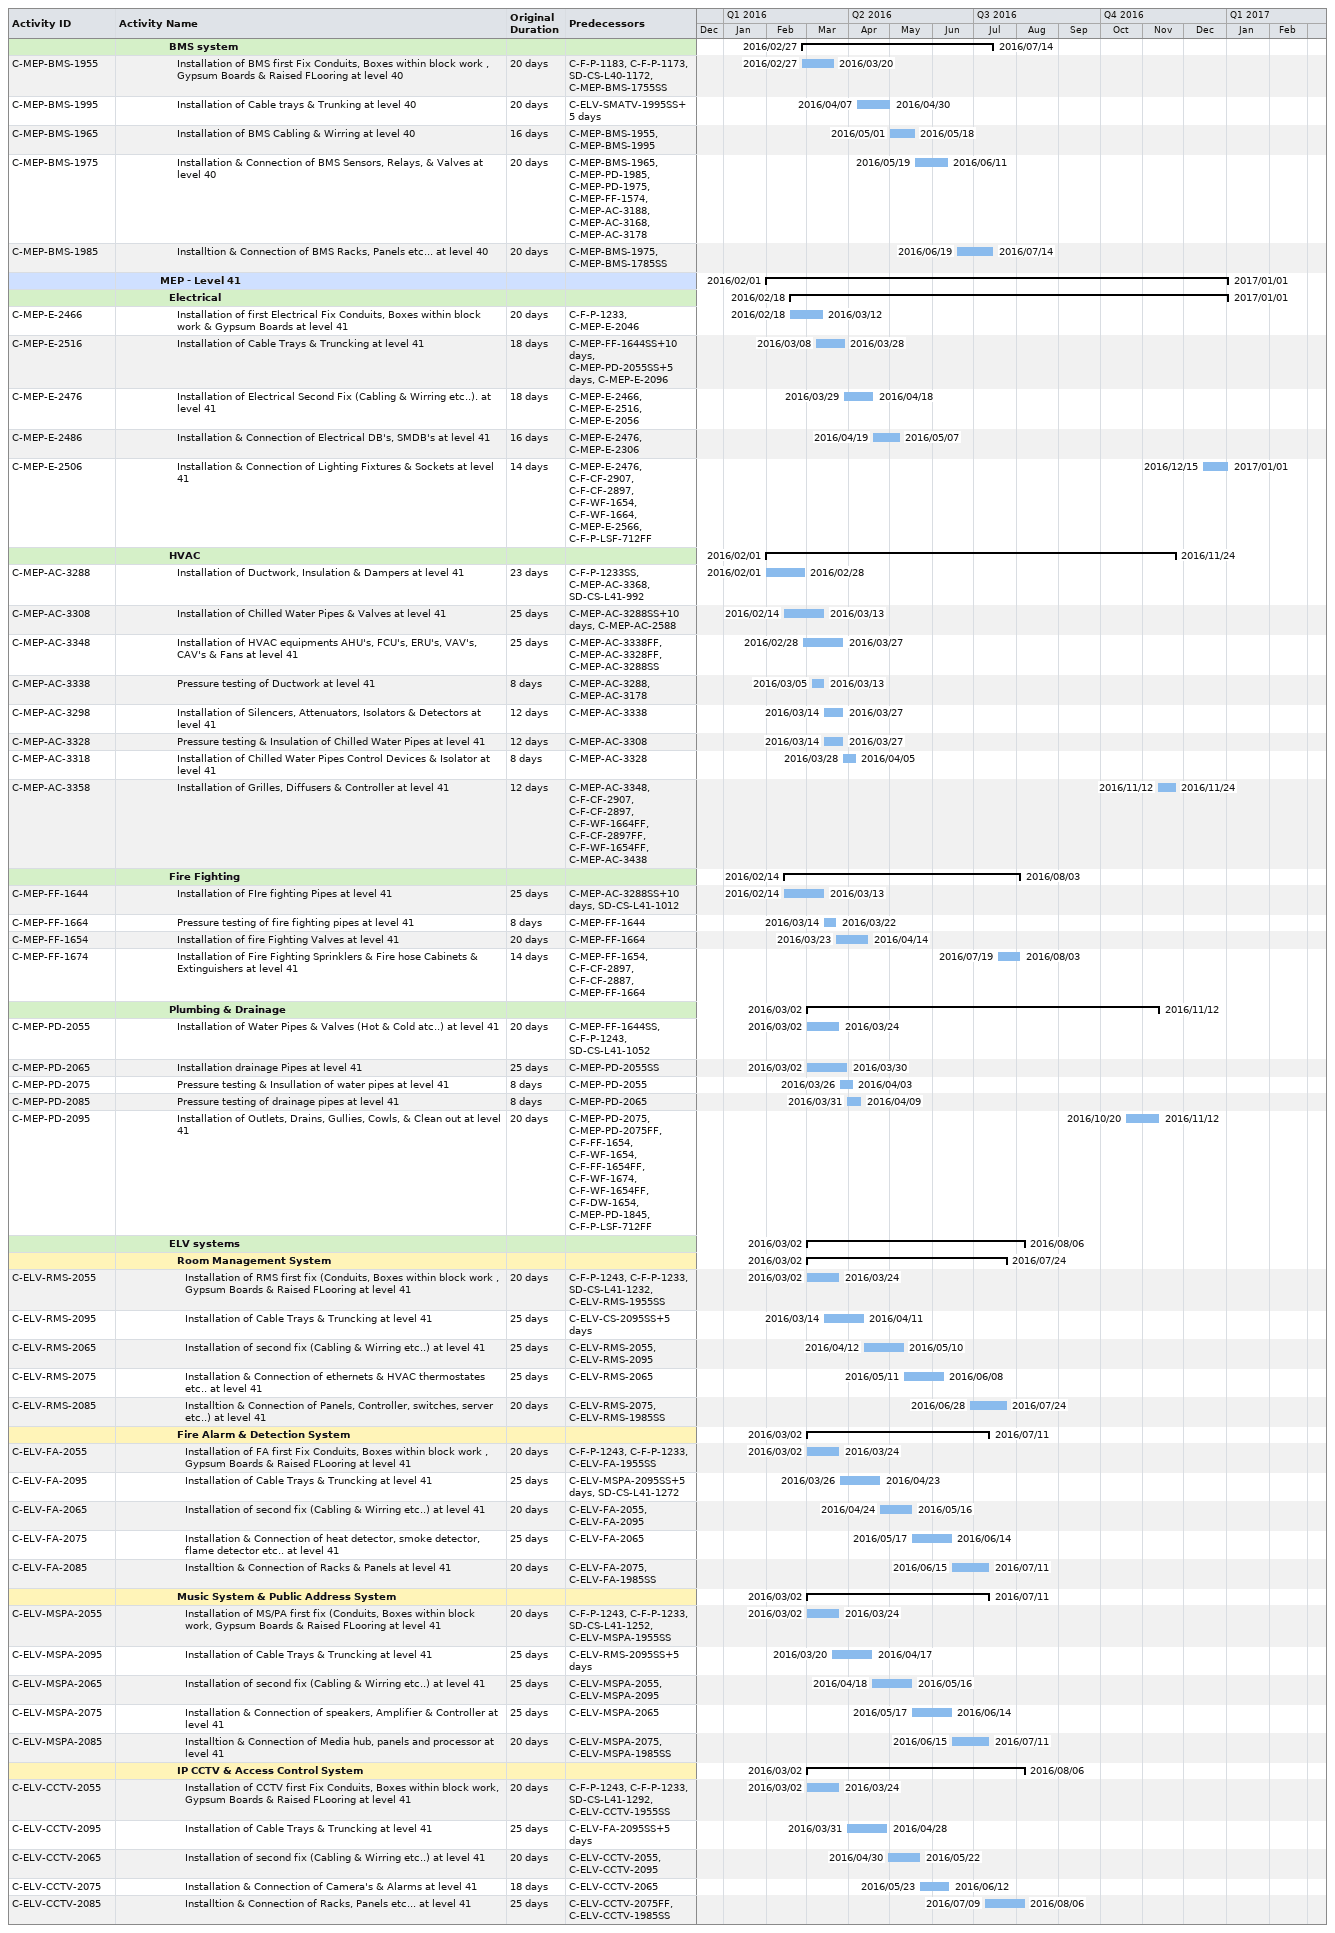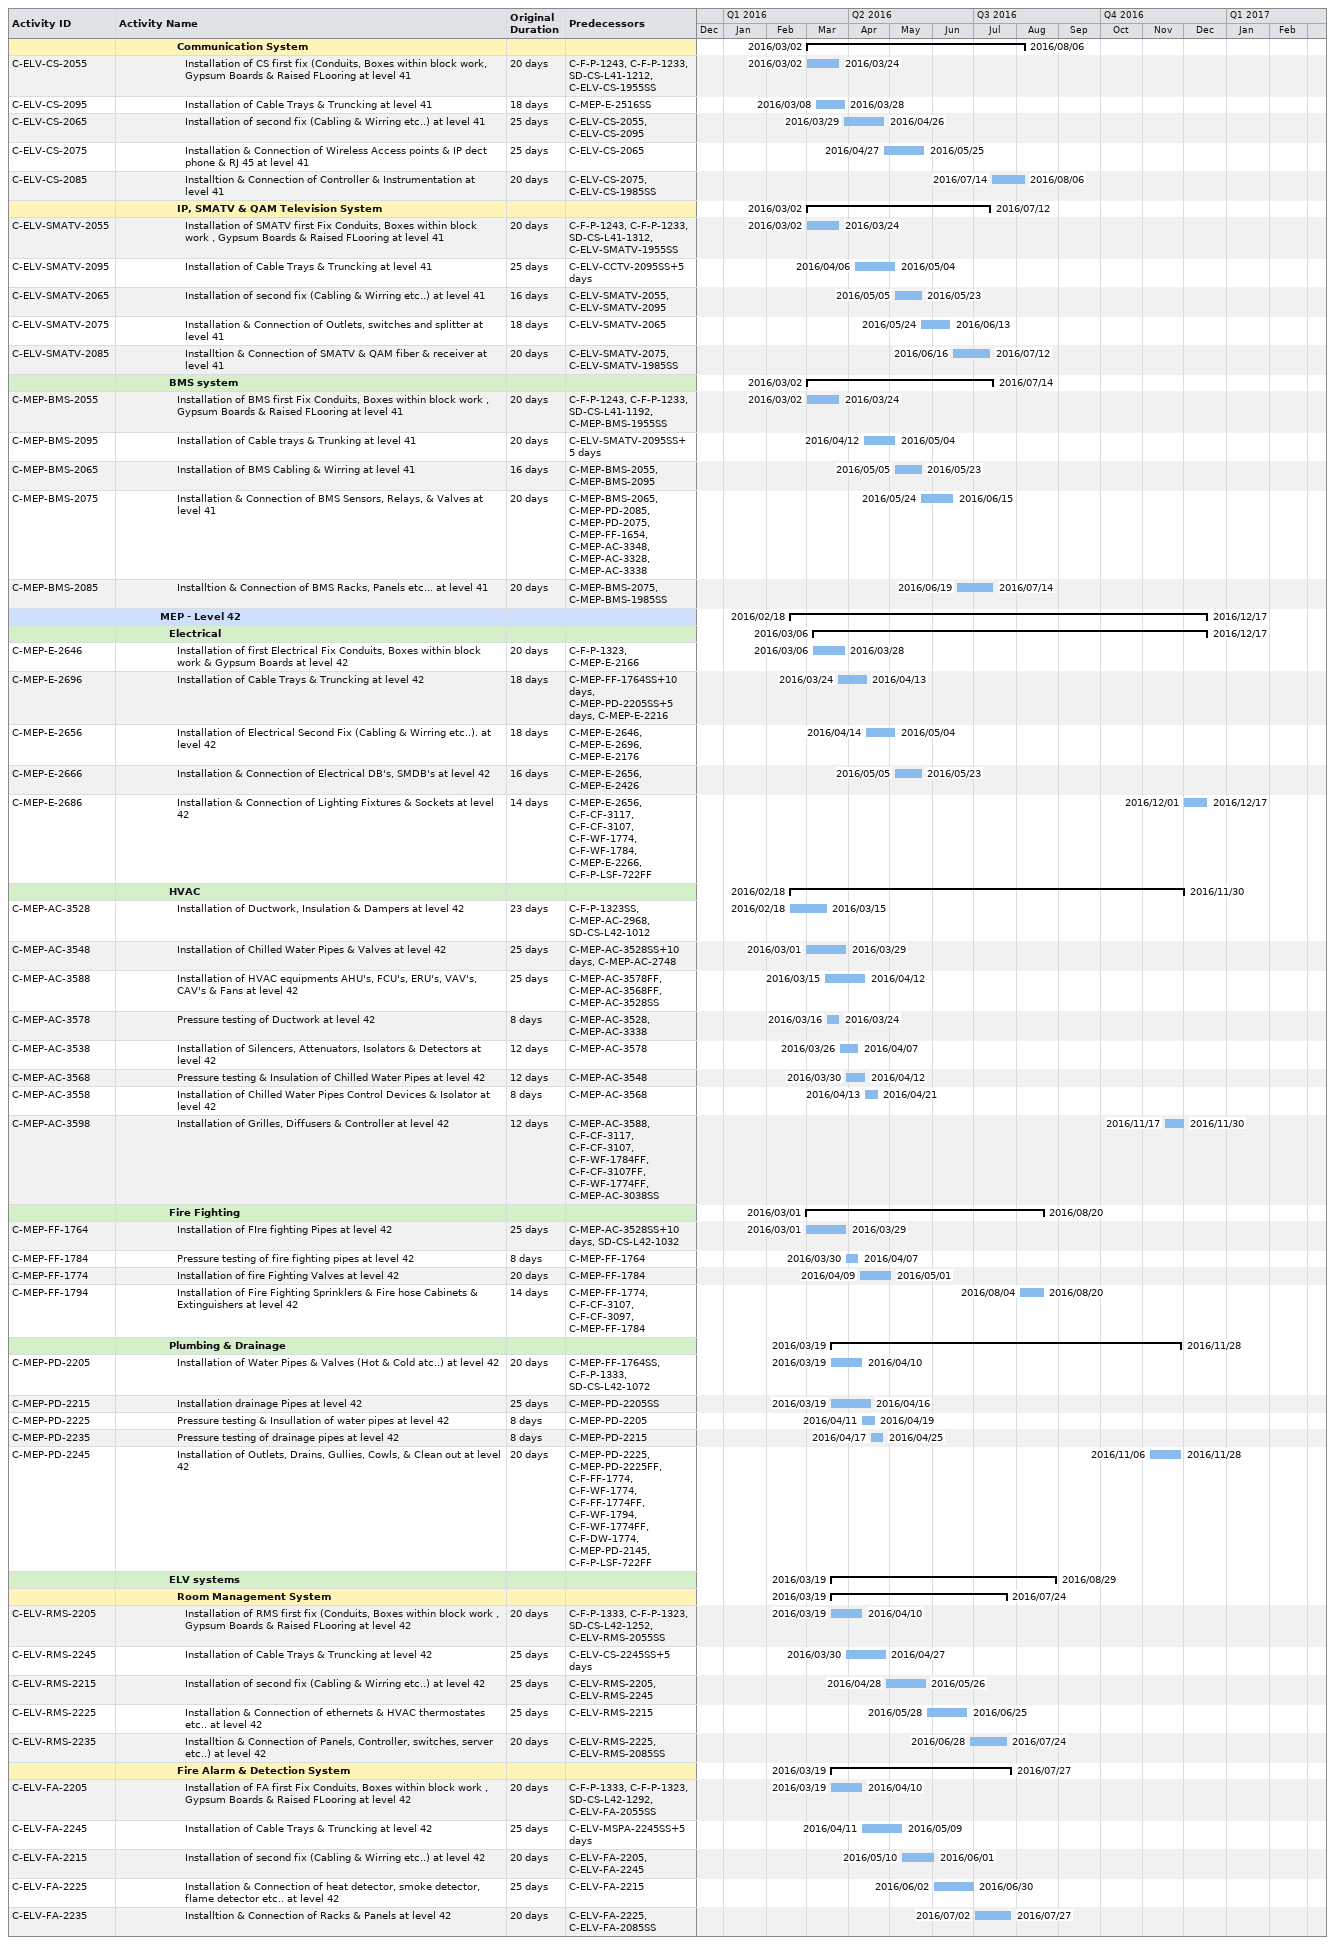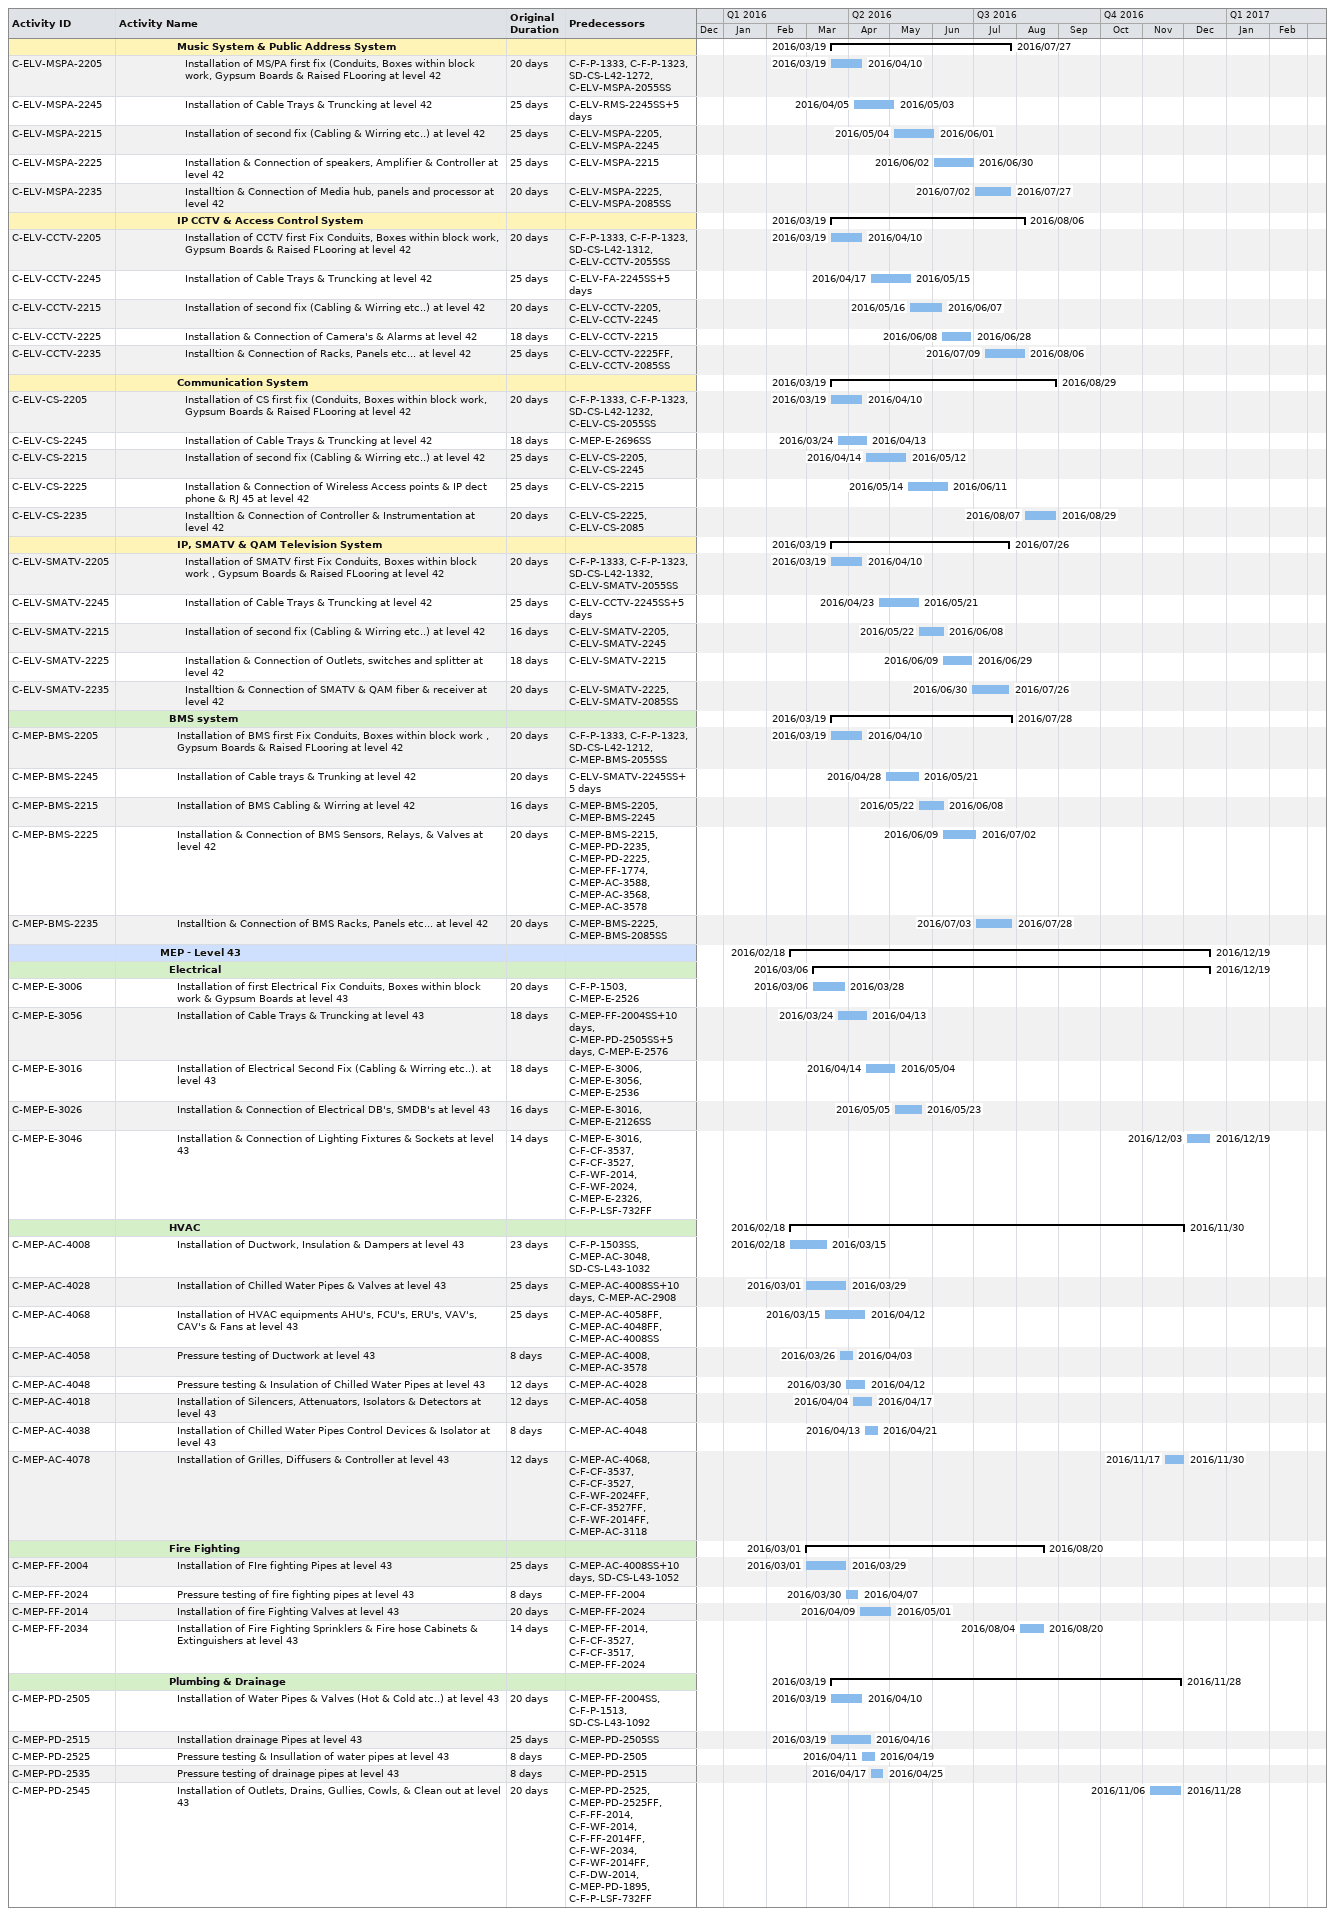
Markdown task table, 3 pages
| ID | Level | Task | Original duration | Start | Finish | Predecessors |
|---|---|---|---|---|---|---|
|  | 7 | **BMS system** |  | 2016-02-27 | 2016-07-14 |  |
| C-MEP-BMS-1955 | 8 | Installation of BMS first Fix Conduits, Boxes within block work , Gypsum Boards & Raised FLooring at level 40 | 20d | 2016-02-27 | 2016-03-20 | C-F-P-1183, C-F-P-1173, SD-CS-L40-1172, C-MEP-BMS-1755SS |
| C-MEP-BMS-1995 | 8 | Installation of Cable trays & Trunking at level 40 | 20d | 2016-04-07 | 2016-04-30 | C-ELV-SMATV-1995SS+5d |
| C-MEP-BMS-1965 | 8 | Installation of BMS Cabling & Wirring at level 40 | 16d | 2016-05-01 | 2016-05-18 | C-MEP-BMS-1955, C-MEP-BMS-1995 |
| C-MEP-BMS-1975 | 8 | Installation & Connection of BMS Sensors, Relays, & Valves at level 40 | 20d | 2016-05-19 | 2016-06-11 | C-MEP-BMS-1965, C-MEP-PD-1985, C-MEP-PD-1975, C-MEP-FF-1574, C-MEP-AC-3188, C-MEP-AC-3168, C-MEP-AC-3178 |
| C-MEP-BMS-1985 | 8 | Installtion & Connection of BMS Racks, Panels etc... at level 40 | 20d | 2016-06-19 | 2016-07-14 | C-MEP-BMS-1975, C-MEP-BMS-1785SS |
|  | 6 | **MEP - Level 41** |  | 2016-02-01 | 2017-01-01 |  |
|  | 7 | **Electrical** |  | 2016-02-18 | 2017-01-01 |  |
| C-MEP-E-2466 | 8 | Installation of first Electrical Fix Conduits, Boxes within block work & Gypsum Boards at level 41 | 20d | 2016-02-18 | 2016-03-12 | C-F-P-1233, C-MEP-E-2046 |
| C-MEP-E-2516 | 8 | Installation of Cable Trays & Truncking at level 41 | 18d | 2016-03-08 | 2016-03-28 | C-MEP-FF-1644SS+10d, C-MEP-PD-2055SS+5d, C-MEP-E-2096 |
| C-MEP-E-2476 | 8 | Installation of Electrical Second Fix (Cabling & Wirring etc..). at level 41 | 18d | 2016-03-29 | 2016-04-18 | C-MEP-E-2466, C-MEP-E-2516, C-MEP-E-2056 |
| C-MEP-E-2486 | 8 | Installation & Connection of Electrical DB's, SMDB's at level 41 | 16d | 2016-04-19 | 2016-05-07 | C-MEP-E-2476, C-MEP-E-2306 |
| C-MEP-E-2506 | 8 | Installation & Connection of Lighting Fixtures & Sockets at level 41 | 14d | 2016-12-15 | 2017-01-01 | C-MEP-E-2476, C-F-CF-2907, C-F-CF-2897, C-F-WF-1654, C-F-WF-1664, C-MEP-E-2566, C-F-P-LSF-712FF |
|  | 7 | **HVAC** |  | 2016-02-01 | 2016-11-24 |  |
| C-MEP-AC-3288 | 8 | Installation of Ductwork, Insulation & Dampers at level 41 | 23d | 2016-02-01 | 2016-02-28 | C-F-P-1233SS, C-MEP-AC-3368, SD-CS-L41-992 |
| C-MEP-AC-3308 | 8 | Installation of Chilled Water Pipes & Valves at level 41 | 25d | 2016-02-14 | 2016-03-13 | C-MEP-AC-3288SS+10d, C-MEP-AC-2588 |
| C-MEP-AC-3348 | 8 | Installation of HVAC equipments AHU's, FCU's, ERU's, VAV's, CAV's & Fans at level 41 | 25d | 2016-02-28 | 2016-03-27 | C-MEP-AC-3338FF, C-MEP-AC-3328FF, C-MEP-AC-3288SS |
| C-MEP-AC-3338 | 8 | Pressure testing of Ductwork at level 41 | 8d | 2016-03-05 | 2016-03-13 | C-MEP-AC-3288, C-MEP-AC-3178 |
| C-MEP-AC-3298 | 8 | Installation of Silencers, Attenuators, Isolators & Detectors at level 41 | 12d | 2016-03-14 | 2016-03-27 | C-MEP-AC-3338 |
| C-MEP-AC-3328 | 8 | Pressure testing & Insulation of Chilled Water Pipes at level 41 | 12d | 2016-03-14 | 2016-03-27 | C-MEP-AC-3308 |
| C-MEP-AC-3318 | 8 | Installation of Chilled Water Pipes Control Devices & Isolator at level 41 | 8d | 2016-03-28 | 2016-04-05 | C-MEP-AC-3328 |
| C-MEP-AC-3358 | 8 | Installation of Grilles, Diffusers & Controller at level 41 | 12d | 2016-11-12 | 2016-11-24 | C-MEP-AC-3348, C-F-CF-2907, C-F-CF-2897, C-F-WF-1664FF, C-F-CF-2897FF, C-F-WF-1654FF, C-MEP-AC-3438 |
|  | 7 | **Fire Fighting** |  | 2016-02-14 | 2016-08-03 |  |
| C-MEP-FF-1644 | 8 | Installation of FIre fighting Pipes at level 41 | 25d | 2016-02-14 | 2016-03-13 | C-MEP-AC-3288SS+10d, SD-CS-L41-1012 |
| C-MEP-FF-1664 | 8 | Pressure testing of fire fighting pipes at level 41 | 8d | 2016-03-14 | 2016-03-22 | C-MEP-FF-1644 |
| C-MEP-FF-1654 | 8 | Installation of fire Fighting Valves at level 41 | 20d | 2016-03-23 | 2016-04-14 | C-MEP-FF-1664 |
| C-MEP-FF-1674 | 8 | Installation of Fire Fighting Sprinklers & Fire hose Cabinets & Extinguishers at level 41 | 14d | 2016-07-19 | 2016-08-03 | C-MEP-FF-1654, C-F-CF-2897, C-F-CF-2887, C-MEP-FF-1664 |
|  | 7 | **Plumbing & Drainage** |  | 2016-03-02 | 2016-11-12 |  |
| C-MEP-PD-2055 | 8 | Installation of Water Pipes & Valves (Hot & Cold atc..) at level 41 | 20d | 2016-03-02 | 2016-03-24 | C-MEP-FF-1644SS, C-F-P-1243, SD-CS-L41-1052 |
| C-MEP-PD-2065 | 8 | Installation drainage Pipes at level 41 | 25d | 2016-03-02 | 2016-03-30 | C-MEP-PD-2055SS |
| C-MEP-PD-2075 | 8 | Pressure testing & Insullation of water pipes at level 41 | 8d | 2016-03-26 | 2016-04-03 | C-MEP-PD-2055 |
| C-MEP-PD-2085 | 8 | Pressure testing of drainage pipes at level 41 | 8d | 2016-03-31 | 2016-04-09 | C-MEP-PD-2065 |
| C-MEP-PD-2095 | 8 | Installation of Outlets, Drains, Gullies, Cowls, & Clean out at level 41 | 20d | 2016-10-20 | 2016-11-12 | C-MEP-PD-2075, C-MEP-PD-2075FF, C-F-FF-1654, C-F-WF-1654, C-F-FF-1654FF, C-F-WF-1674, C-F-WF-1654FF, C-F-DW-1654, C-MEP-PD-1845, C-F-P-LSF-712FF |
|  | 7 | **ELV systems** |  | 2016-03-02 | 2016-08-06 |  |
|  | 8 | **Room Management System** |  | 2016-03-02 | 2016-07-24 |  |
| C-ELV-RMS-2055 | 9 | Installation of RMS first fix (Conduits, Boxes within block work , Gypsum Boards & Raised FLooring at level 41 | 20d | 2016-03-02 | 2016-03-24 | C-F-P-1243, C-F-P-1233, SD-CS-L41-1232, C-ELV-RMS-1955SS |
| C-ELV-RMS-2095 | 9 | Installation of Cable Trays & Truncking at level 41 | 25d | 2016-03-14 | 2016-04-11 | C-ELV-CS-2095SS+5d |
| C-ELV-RMS-2065 | 9 | Installation of second fix (Cabling & Wirring etc..) at level 41 | 25d | 2016-04-12 | 2016-05-10 | C-ELV-RMS-2055, C-ELV-RMS-2095 |
| C-ELV-RMS-2075 | 9 | Installation & Connection of ethernets & HVAC thermostates etc.. at level 41 | 25d | 2016-05-11 | 2016-06-08 | C-ELV-RMS-2065 |
| C-ELV-RMS-2085 | 9 | Installtion & Connection of Panels, Controller, switches, server etc..) at level 41 | 20d | 2016-06-28 | 2016-07-24 | C-ELV-RMS-2075, C-ELV-RMS-1985SS |
|  | 8 | **Fire Alarm & Detection System** |  | 2016-03-02 | 2016-07-11 |  |
| C-ELV-FA-2055 | 9 | Installation of FA first Fix Conduits, Boxes within block work , Gypsum Boards & Raised FLooring at level 41 | 20d | 2016-03-02 | 2016-03-24 | C-F-P-1243, C-F-P-1233, C-ELV-FA-1955SS |
| C-ELV-FA-2095 | 9 | Installation of Cable Trays & Truncking at level 41 | 25d | 2016-03-26 | 2016-04-23 | C-ELV-MSPA-2095SS+5d, SD-CS-L41-1272 |
| C-ELV-FA-2065 | 9 | Installation of second fix (Cabling & Wirring etc..) at level 41 | 20d | 2016-04-24 | 2016-05-16 | C-ELV-FA-2055, C-ELV-FA-2095 |
| C-ELV-FA-2075 | 9 | Installation & Connection of heat detector, smoke detector, flame detector etc.. at level 41 | 25d | 2016-05-17 | 2016-06-14 | C-ELV-FA-2065 |
| C-ELV-FA-2085 | 9 | Installtion & Connection of Racks & Panels at level 41 | 20d | 2016-06-15 | 2016-07-11 | C-ELV-FA-2075, C-ELV-FA-1985SS |
|  | 8 | **Music System & Public Address System** |  | 2016-03-02 | 2016-07-11 |  |
| C-ELV-MSPA-2055 | 9 | Installation of MS/PA first fix (Conduits, Boxes within block work, Gypsum Boards & Raised FLooring at level 41 | 20d | 2016-03-02 | 2016-03-24 | C-F-P-1243, C-F-P-1233, SD-CS-L41-1252, C-ELV-MSPA-1955SS |
| C-ELV-MSPA-2095 | 9 | Installation of Cable Trays & Truncking at level 41 | 25d | 2016-03-20 | 2016-04-17 | C-ELV-RMS-2095SS+5d |
| C-ELV-MSPA-2065 | 9 | Installation of second fix (Cabling & Wirring etc..) at level 41 | 25d | 2016-04-18 | 2016-05-16 | C-ELV-MSPA-2055, C-ELV-MSPA-2095 |
| C-ELV-MSPA-2075 | 9 | Installation & Connection of speakers, Amplifier & Controller at level 41 | 25d | 2016-05-17 | 2016-06-14 | C-ELV-MSPA-2065 |
| C-ELV-MSPA-2085 | 9 | Installtion & Connection of Media hub, panels and processor at level 41 | 20d | 2016-06-15 | 2016-07-11 | C-ELV-MSPA-2075, C-ELV-MSPA-1985SS |
|  | 8 | **IP CCTV & Access Control System** |  | 2016-03-02 | 2016-08-06 |  |
| C-ELV-CCTV-2055 | 9 | Installation of CCTV first Fix Conduits, Boxes within block work, Gypsum Boards & Raised FLooring at level 41 | 20d | 2016-03-02 | 2016-03-24 | C-F-P-1243, C-F-P-1233, SD-CS-L41-1292, C-ELV-CCTV-1955SS |
| C-ELV-CCTV-2095 | 9 | Installation of Cable Trays & Truncking at level 41 | 25d | 2016-03-31 | 2016-04-28 | C-ELV-FA-2095SS+5d |
| C-ELV-CCTV-2065 | 9 | Installation of second fix (Cabling & Wirring etc..) at level 41 | 20d | 2016-04-30 | 2016-05-22 | C-ELV-CCTV-2055, C-ELV-CCTV-2095 |
| C-ELV-CCTV-2075 | 9 | Installation & Connection of Camera's & Alarms at level 41 | 18d | 2016-05-23 | 2016-06-12 | C-ELV-CCTV-2065 |
| C-ELV-CCTV-2085 | 9 | Installtion & Connection of Racks, Panels etc... at level 41 | 25d | 2016-07-09 | 2016-08-06 | C-ELV-CCTV-2075FF, C-ELV-CCTV-1985SS |
|  | 8 | **Communication System** |  | 2016-03-02 | 2016-08-06 |  |
| C-ELV-CS-2055 | 9 | Installation of CS first fix (Conduits, Boxes within block work, Gypsum Boards & Raised FLooring at level 41 | 20d | 2016-03-02 | 2016-03-24 | C-F-P-1243, C-F-P-1233, SD-CS-L41-1212, C-ELV-CS-1955SS |
| C-ELV-CS-2095 | 9 | Installation of Cable Trays & Truncking at level 41 | 18d | 2016-03-08 | 2016-03-28 | C-MEP-E-2516SS |
| C-ELV-CS-2065 | 9 | Installation of second fix (Cabling & Wirring etc..) at level 41 | 25d | 2016-03-29 | 2016-04-26 | C-ELV-CS-2055, C-ELV-CS-2095 |
| C-ELV-CS-2075 | 9 | Installation & Connection of Wireless Access points & IP dect phone & RJ 45 at level 41 | 25d | 2016-04-27 | 2016-05-25 | C-ELV-CS-2065 |
| C-ELV-CS-2085 | 9 | Installtion & Connection of Controller & Instrumentation at level 41 | 20d | 2016-07-14 | 2016-08-06 | C-ELV-CS-2075, C-ELV-CS-1985SS |
|  | 8 | **IP, SMATV & QAM Television System** |  | 2016-03-02 | 2016-07-12 |  |
| C-ELV-SMATV-2055 | 9 | Installation of SMATV first Fix Conduits, Boxes within block work , Gypsum Boards & Raised FLooring at level 41 | 20d | 2016-03-02 | 2016-03-24 | C-F-P-1243, C-F-P-1233, SD-CS-L41-1312, C-ELV-SMATV-1955SS |
| C-ELV-SMATV-2095 | 9 | Installation of Cable Trays & Truncking at level 41 | 25d | 2016-04-06 | 2016-05-04 | C-ELV-CCTV-2095SS+5d |
| C-ELV-SMATV-2065 | 9 | Installation of second fix (Cabling & Wirring etc..) at level 41 | 16d | 2016-05-05 | 2016-05-23 | C-ELV-SMATV-2055, C-ELV-SMATV-2095 |
| C-ELV-SMATV-2075 | 9 | Installation & Connection of Outlets, switches and splitter at level 41 | 18d | 2016-05-24 | 2016-06-13 | C-ELV-SMATV-2065 |
| C-ELV-SMATV-2085 | 9 | Installtion & Connection of SMATV & QAM fiber & receiver at level 41 | 20d | 2016-06-16 | 2016-07-12 | C-ELV-SMATV-2075, C-ELV-SMATV-1985SS |
|  | 7 | **BMS system** |  | 2016-03-02 | 2016-07-14 |  |
| C-MEP-BMS-2055 | 8 | Installation of BMS first Fix Conduits, Boxes within block work , Gypsum Boards & Raised FLooring at level 41 | 20d | 2016-03-02 | 2016-03-24 | C-F-P-1243, C-F-P-1233, SD-CS-L41-1192, C-MEP-BMS-1955SS |
| C-MEP-BMS-2095 | 8 | Installation of Cable trays & Trunking at level 41 | 20d | 2016-04-12 | 2016-05-04 | C-ELV-SMATV-2095SS+5d |
| C-MEP-BMS-2065 | 8 | Installation of BMS Cabling & Wirring at level 41 | 16d | 2016-05-05 | 2016-05-23 | C-MEP-BMS-2055, C-MEP-BMS-2095 |
| C-MEP-BMS-2075 | 8 | Installation & Connection of BMS Sensors, Relays, & Valves at level 41 | 20d | 2016-05-24 | 2016-06-15 | C-MEP-BMS-2065, C-MEP-PD-2085, C-MEP-PD-2075, C-MEP-FF-1654, C-MEP-AC-3348, C-MEP-AC-3328, C-MEP-AC-3338 |
| C-MEP-BMS-2085 | 8 | Installtion & Connection of BMS Racks, Panels etc... at level 41 | 20d | 2016-06-19 | 2016-07-14 | C-MEP-BMS-2075, C-MEP-BMS-1985SS |
|  | 6 | **MEP - Level 42** |  | 2016-02-18 | 2016-12-17 |  |
|  | 7 | **Electrical** |  | 2016-03-06 | 2016-12-17 |  |
| C-MEP-E-2646 | 8 | Installation of first Electrical Fix Conduits, Boxes within block work & Gypsum Boards at level 42 | 20d | 2016-03-06 | 2016-03-28 | C-F-P-1323, C-MEP-E-2166 |
| C-MEP-E-2696 | 8 | Installation of Cable Trays & Truncking at level 42 | 18d | 2016-03-24 | 2016-04-13 | C-MEP-FF-1764SS+10d, C-MEP-PD-2205SS+5d, C-MEP-E-2216 |
| C-MEP-E-2656 | 8 | Installation of Electrical Second Fix (Cabling & Wirring etc..). at level 42 | 18d | 2016-04-14 | 2016-05-04 | C-MEP-E-2646, C-MEP-E-2696, C-MEP-E-2176 |
| C-MEP-E-2666 | 8 | Installation & Connection of Electrical DB's, SMDB's at level 42 | 16d | 2016-05-05 | 2016-05-23 | C-MEP-E-2656, C-MEP-E-2426 |
| C-MEP-E-2686 | 8 | Installation & Connection of Lighting Fixtures & Sockets at level 42 | 14d | 2016-12-01 | 2016-12-17 | C-MEP-E-2656, C-F-CF-3117, C-F-CF-3107, C-F-WF-1774, C-F-WF-1784, C-MEP-E-2266, C-F-P-LSF-722FF |
|  | 7 | **HVAC** |  | 2016-02-18 | 2016-11-30 |  |
| C-MEP-AC-3528 | 8 | Installation of Ductwork, Insulation & Dampers at level 42 | 23d | 2016-02-18 | 2016-03-15 | C-F-P-1323SS, C-MEP-AC-2968, SD-CS-L42-1012 |
| C-MEP-AC-3548 | 8 | Installation of Chilled Water Pipes & Valves at level 42 | 25d | 2016-03-01 | 2016-03-29 | C-MEP-AC-3528SS+10d, C-MEP-AC-2748 |
| C-MEP-AC-3588 | 8 | Installation of HVAC equipments AHU's, FCU's, ERU's, VAV's, CAV's & Fans at level 42 | 25d | 2016-03-15 | 2016-04-12 | C-MEP-AC-3578FF, C-MEP-AC-3568FF, C-MEP-AC-3528SS |
| C-MEP-AC-3578 | 8 | Pressure testing of Ductwork at level 42 | 8d | 2016-03-16 | 2016-03-24 | C-MEP-AC-3528, C-MEP-AC-3338 |
| C-MEP-AC-3538 | 8 | Installation of Silencers, Attenuators, Isolators & Detectors at level 42 | 12d | 2016-03-26 | 2016-04-07 | C-MEP-AC-3578 |
| C-MEP-AC-3568 | 8 | Pressure testing & Insulation of Chilled Water Pipes at level 42 | 12d | 2016-03-30 | 2016-04-12 | C-MEP-AC-3548 |
| C-MEP-AC-3558 | 8 | Installation of Chilled Water Pipes Control Devices & Isolator at level 42 | 8d | 2016-04-13 | 2016-04-21 | C-MEP-AC-3568 |
| C-MEP-AC-3598 | 8 | Installation of Grilles, Diffusers & Controller at level 42 | 12d | 2016-11-17 | 2016-11-30 | C-MEP-AC-3588, C-F-CF-3117, C-F-CF-3107, C-F-WF-1784FF, C-F-CF-3107FF, C-F-WF-1774FF, C-MEP-AC-3038SS |
|  | 7 | **Fire Fighting** |  | 2016-03-01 | 2016-08-20 |  |
| C-MEP-FF-1764 | 8 | Installation of FIre fighting Pipes at level 42 | 25d | 2016-03-01 | 2016-03-29 | C-MEP-AC-3528SS+10d, SD-CS-L42-1032 |
| C-MEP-FF-1784 | 8 | Pressure testing of fire fighting pipes at level 42 | 8d | 2016-03-30 | 2016-04-07 | C-MEP-FF-1764 |
| C-MEP-FF-1774 | 8 | Installation of fire Fighting Valves at level 42 | 20d | 2016-04-09 | 2016-05-01 | C-MEP-FF-1784 |
| C-MEP-FF-1794 | 8 | Installation of Fire Fighting Sprinklers & Fire hose Cabinets & Extinguishers at level 42 | 14d | 2016-08-04 | 2016-08-20 | C-MEP-FF-1774, C-F-CF-3107, C-F-CF-3097, C-MEP-FF-1784 |
|  | 7 | **Plumbing & Drainage** |  | 2016-03-19 | 2016-11-28 |  |
| C-MEP-PD-2205 | 8 | Installation of Water Pipes & Valves (Hot & Cold atc..) at level 42 | 20d | 2016-03-19 | 2016-04-10 | C-MEP-FF-1764SS, C-F-P-1333, SD-CS-L42-1072 |
| C-MEP-PD-2215 | 8 | Installation drainage Pipes at level 42 | 25d | 2016-03-19 | 2016-04-16 | C-MEP-PD-2205SS |
| C-MEP-PD-2225 | 8 | Pressure testing & Insullation of water pipes at level 42 | 8d | 2016-04-11 | 2016-04-19 | C-MEP-PD-2205 |
| C-MEP-PD-2235 | 8 | Pressure testing of drainage pipes at level 42 | 8d | 2016-04-17 | 2016-04-25 | C-MEP-PD-2215 |
| C-MEP-PD-2245 | 8 | Installation of Outlets, Drains, Gullies, Cowls, & Clean out at level 42 | 20d | 2016-11-06 | 2016-11-28 | C-MEP-PD-2225, C-MEP-PD-2225FF, C-F-FF-1774, C-F-WF-1774, C-F-FF-1774FF, C-F-WF-1794, C-F-WF-1774FF, C-F-DW-1774, C-MEP-PD-2145, C-F-P-LSF-722FF |
|  | 7 | **ELV systems** |  | 2016-03-19 | 2016-08-29 |  |
|  | 8 | **Room Management System** |  | 2016-03-19 | 2016-07-24 |  |
| C-ELV-RMS-2205 | 9 | Installation of RMS first fix (Conduits, Boxes within block work , Gypsum Boards & Raised FLooring at level 42 | 20d | 2016-03-19 | 2016-04-10 | C-F-P-1333, C-F-P-1323, SD-CS-L42-1252, C-ELV-RMS-2055SS |
| C-ELV-RMS-2245 | 9 | Installation of Cable Trays & Truncking at level 42 | 25d | 2016-03-30 | 2016-04-27 | C-ELV-CS-2245SS+5d |
| C-ELV-RMS-2215 | 9 | Installation of second fix (Cabling & Wirring etc..) at level 42 | 25d | 2016-04-28 | 2016-05-26 | C-ELV-RMS-2205, C-ELV-RMS-2245 |
| C-ELV-RMS-2225 | 9 | Installation & Connection of ethernets & HVAC thermostates etc.. at level 42 | 25d | 2016-05-28 | 2016-06-25 | C-ELV-RMS-2215 |
| C-ELV-RMS-2235 | 9 | Installtion & Connection of Panels, Controller, switches, server etc..) at level 42 | 20d | 2016-06-28 | 2016-07-24 | C-ELV-RMS-2225, C-ELV-RMS-2085SS |
|  | 8 | **Fire Alarm & Detection System** |  | 2016-03-19 | 2016-07-27 |  |
| C-ELV-FA-2205 | 9 | Installation of FA first Fix Conduits, Boxes within block work , Gypsum Boards & Raised FLooring at level 42 | 20d | 2016-03-19 | 2016-04-10 | C-F-P-1333, C-F-P-1323, SD-CS-L42-1292, C-ELV-FA-2055SS |
| C-ELV-FA-2245 | 9 | Installation of Cable Trays & Truncking at level 42 | 25d | 2016-04-11 | 2016-05-09 | C-ELV-MSPA-2245SS+5d |
| C-ELV-FA-2215 | 9 | Installation of second fix (Cabling & Wirring etc..) at level 42 | 20d | 2016-05-10 | 2016-06-01 | C-ELV-FA-2205, C-ELV-FA-2245 |
| C-ELV-FA-2225 | 9 | Installation & Connection of heat detector, smoke detector, flame detector etc.. at level 42 | 25d | 2016-06-02 | 2016-06-30 | C-ELV-FA-2215 |
| C-ELV-FA-2235 | 9 | Installtion & Connection of Racks & Panels at level 42 | 20d | 2016-07-02 | 2016-07-27 | C-ELV-FA-2225, C-ELV-FA-2085SS |
|  | 8 | **Music System & Public Address System** |  | 2016-03-19 | 2016-07-27 |  |
| C-ELV-MSPA-2205 | 9 | Installation of MS/PA first fix (Conduits, Boxes within block work, Gypsum Boards & Raised FLooring at level 42 | 20d | 2016-03-19 | 2016-04-10 | C-F-P-1333, C-F-P-1323, SD-CS-L42-1272, C-ELV-MSPA-2055SS |
| C-ELV-MSPA-2245 | 9 | Installation of Cable Trays & Truncking at level 42 | 25d | 2016-04-05 | 2016-05-03 | C-ELV-RMS-2245SS+5d |
| C-ELV-MSPA-2215 | 9 | Installation of second fix (Cabling & Wirring etc..) at level 42 | 25d | 2016-05-04 | 2016-06-01 | C-ELV-MSPA-2205, C-ELV-MSPA-2245 |
| C-ELV-MSPA-2225 | 9 | Installation & Connection of speakers, Amplifier & Controller at level 42 | 25d | 2016-06-02 | 2016-06-30 | C-ELV-MSPA-2215 |
| C-ELV-MSPA-2235 | 9 | Installtion & Connection of Media hub, panels and processor at level 42 | 20d | 2016-07-02 | 2016-07-27 | C-ELV-MSPA-2225, C-ELV-MSPA-2085SS |
|  | 8 | **IP CCTV & Access Control System** |  | 2016-03-19 | 2016-08-06 |  |
| C-ELV-CCTV-2205 | 9 | Installation of CCTV first Fix Conduits, Boxes within block work, Gypsum Boards & Raised FLooring at level 42 | 20d | 2016-03-19 | 2016-04-10 | C-F-P-1333, C-F-P-1323, SD-CS-L42-1312, C-ELV-CCTV-2055SS |
| C-ELV-CCTV-2245 | 9 | Installation of Cable Trays & Truncking at level 42 | 25d | 2016-04-17 | 2016-05-15 | C-ELV-FA-2245SS+5d |
| C-ELV-CCTV-2215 | 9 | Installation of second fix (Cabling & Wirring etc..) at level 42 | 20d | 2016-05-16 | 2016-06-07 | C-ELV-CCTV-2205, C-ELV-CCTV-2245 |
| C-ELV-CCTV-2225 | 9 | Installation & Connection of Camera's & Alarms at level 42 | 18d | 2016-06-08 | 2016-06-28 | C-ELV-CCTV-2215 |
| C-ELV-CCTV-2235 | 9 | Installtion & Connection of Racks, Panels etc... at level 42 | 25d | 2016-07-09 | 2016-08-06 | C-ELV-CCTV-2225FF, C-ELV-CCTV-2085SS |
|  | 8 | **Communication System** |  | 2016-03-19 | 2016-08-29 |  |
| C-ELV-CS-2205 | 9 | Installation of CS first fix (Conduits, Boxes within block work, Gypsum Boards & Raised FLooring at level 42 | 20d | 2016-03-19 | 2016-04-10 | C-F-P-1333, C-F-P-1323, SD-CS-L42-1232, C-ELV-CS-2055SS |
| C-ELV-CS-2245 | 9 | Installation of Cable Trays & Truncking at level 42 | 18d | 2016-03-24 | 2016-04-13 | C-MEP-E-2696SS |
| C-ELV-CS-2215 | 9 | Installation of second fix (Cabling & Wirring etc..) at level 42 | 25d | 2016-04-14 | 2016-05-12 | C-ELV-CS-2205, C-ELV-CS-2245 |
| C-ELV-CS-2225 | 9 | Installation & Connection of Wireless Access points & IP dect phone & RJ 45 at level 42 | 25d | 2016-05-14 | 2016-06-11 | C-ELV-CS-2215 |
| C-ELV-CS-2235 | 9 | Installtion & Connection of Controller & Instrumentation at level 42 | 20d | 2016-08-07 | 2016-08-29 | C-ELV-CS-2225, C-ELV-CS-2085 |
|  | 8 | **IP, SMATV & QAM Television System** |  | 2016-03-19 | 2016-07-26 |  |
| C-ELV-SMATV-2205 | 9 | Installation of SMATV first Fix Conduits, Boxes within block work , Gypsum Boards & Raised FLooring at level 42 | 20d | 2016-03-19 | 2016-04-10 | C-F-P-1333, C-F-P-1323, SD-CS-L42-1332, C-ELV-SMATV-2055SS |
| C-ELV-SMATV-2245 | 9 | Installation of Cable Trays & Truncking at level 42 | 25d | 2016-04-23 | 2016-05-21 | C-ELV-CCTV-2245SS+5d |
| C-ELV-SMATV-2215 | 9 | Installation of second fix (Cabling & Wirring etc..) at level 42 | 16d | 2016-05-22 | 2016-06-08 | C-ELV-SMATV-2205, C-ELV-SMATV-2245 |
| C-ELV-SMATV-2225 | 9 | Installation & Connection of Outlets, switches and splitter at level 42 | 18d | 2016-06-09 | 2016-06-29 | C-ELV-SMATV-2215 |
| C-ELV-SMATV-2235 | 9 | Installtion & Connection of SMATV & QAM fiber & receiver at level 42 | 20d | 2016-06-30 | 2016-07-26 | C-ELV-SMATV-2225, C-ELV-SMATV-2085SS |
|  | 7 | **BMS system** |  | 2016-03-19 | 2016-07-28 |  |
| C-MEP-BMS-2205 | 8 | Installation of BMS first Fix Conduits, Boxes within block work , Gypsum Boards & Raised FLooring at level 42 | 20d | 2016-03-19 | 2016-04-10 | C-F-P-1333, C-F-P-1323, SD-CS-L42-1212, C-MEP-BMS-2055SS |
| C-MEP-BMS-2245 | 8 | Installation of Cable trays & Trunking at level 42 | 20d | 2016-04-28 | 2016-05-21 | C-ELV-SMATV-2245SS+5d |
| C-MEP-BMS-2215 | 8 | Installation of BMS Cabling & Wirring at level 42 | 16d | 2016-05-22 | 2016-06-08 | C-MEP-BMS-2205, C-MEP-BMS-2245 |
| C-MEP-BMS-2225 | 8 | Installation & Connection of BMS Sensors, Relays, & Valves at level 42 | 20d | 2016-06-09 | 2016-07-02 | C-MEP-BMS-2215, C-MEP-PD-2235, C-MEP-PD-2225, C-MEP-FF-1774, C-MEP-AC-3588, C-MEP-AC-3568, C-MEP-AC-3578 |
| C-MEP-BMS-2235 | 8 | Installtion & Connection of BMS Racks, Panels etc... at level 42 | 20d | 2016-07-03 | 2016-07-28 | C-MEP-BMS-2225, C-MEP-BMS-2085SS |
|  | 6 | **MEP - Level 43** |  | 2016-02-18 | 2016-12-19 |  |
|  | 7 | **Electrical** |  | 2016-03-06 | 2016-12-19 |  |
| C-MEP-E-3006 | 8 | Installation of first Electrical Fix Conduits, Boxes within block work & Gypsum Boards at level 43 | 20d | 2016-03-06 | 2016-03-28 | C-F-P-1503, C-MEP-E-2526 |
| C-MEP-E-3056 | 8 | Installation of Cable Trays & Truncking at level 43 | 18d | 2016-03-24 | 2016-04-13 | C-MEP-FF-2004SS+10d, C-MEP-PD-2505SS+5d, C-MEP-E-2576 |
| C-MEP-E-3016 | 8 | Installation of Electrical Second Fix (Cabling & Wirring etc..). at level 43 | 18d | 2016-04-14 | 2016-05-04 | C-MEP-E-3006, C-MEP-E-3056, C-MEP-E-2536 |
| C-MEP-E-3026 | 8 | Installation & Connection of Electrical DB's, SMDB's at level 43 | 16d | 2016-05-05 | 2016-05-23 | C-MEP-E-3016, C-MEP-E-2126SS |
| C-MEP-E-3046 | 8 | Installation & Connection of Lighting Fixtures & Sockets at level 43 | 14d | 2016-12-03 | 2016-12-19 | C-MEP-E-3016, C-F-CF-3537, C-F-CF-3527, C-F-WF-2014, C-F-WF-2024, C-MEP-E-2326, C-F-P-LSF-732FF |
|  | 7 | **HVAC** |  | 2016-02-18 | 2016-11-30 |  |
| C-MEP-AC-4008 | 8 | Installation of Ductwork, Insulation & Dampers at level 43 | 23d | 2016-02-18 | 2016-03-15 | C-F-P-1503SS, C-MEP-AC-3048, SD-CS-L43-1032 |
| C-MEP-AC-4028 | 8 | Installation of Chilled Water Pipes & Valves at level 43 | 25d | 2016-03-01 | 2016-03-29 | C-MEP-AC-4008SS+10d, C-MEP-AC-2908 |
| C-MEP-AC-4068 | 8 | Installation of HVAC equipments AHU's, FCU's, ERU's, VAV's, CAV's & Fans at level 43 | 25d | 2016-03-15 | 2016-04-12 | C-MEP-AC-4058FF, C-MEP-AC-4048FF, C-MEP-AC-4008SS |
| C-MEP-AC-4058 | 8 | Pressure testing of Ductwork at level 43 | 8d | 2016-03-26 | 2016-04-03 | C-MEP-AC-4008, C-MEP-AC-3578 |
| C-MEP-AC-4048 | 8 | Pressure testing & Insulation of Chilled Water Pipes at level 43 | 12d | 2016-03-30 | 2016-04-12 | C-MEP-AC-4028 |
| C-MEP-AC-4018 | 8 | Installation of Silencers, Attenuators, Isolators & Detectors at level 43 | 12d | 2016-04-04 | 2016-04-17 | C-MEP-AC-4058 |
| C-MEP-AC-4038 | 8 | Installation of Chilled Water Pipes Control Devices & Isolator at level 43 | 8d | 2016-04-13 | 2016-04-21 | C-MEP-AC-4048 |
| C-MEP-AC-4078 | 8 | Installation of Grilles, Diffusers & Controller at level 43 | 12d | 2016-11-17 | 2016-11-30 | C-MEP-AC-4068, C-F-CF-3537, C-F-CF-3527, C-F-WF-2024FF, C-F-CF-3527FF, C-F-WF-2014FF, C-MEP-AC-3118 |
|  | 7 | **Fire Fighting** |  | 2016-03-01 | 2016-08-20 |  |
| C-MEP-FF-2004 | 8 | Installation of FIre fighting Pipes at level 43 | 25d | 2016-03-01 | 2016-03-29 | C-MEP-AC-4008SS+10d, SD-CS-L43-1052 |
| C-MEP-FF-2024 | 8 | Pressure testing of fire fighting pipes at level 43 | 8d | 2016-03-30 | 2016-04-07 | C-MEP-FF-2004 |
| C-MEP-FF-2014 | 8 | Installation of fire Fighting Valves at level 43 | 20d | 2016-04-09 | 2016-05-01 | C-MEP-FF-2024 |
| C-MEP-FF-2034 | 8 | Installation of Fire Fighting Sprinklers & Fire hose Cabinets & Extinguishers at level 43 | 14d | 2016-08-04 | 2016-08-20 | C-MEP-FF-2014, C-F-CF-3527, C-F-CF-3517, C-MEP-FF-2024 |
|  | 7 | **Plumbing & Drainage** |  | 2016-03-19 | 2016-11-28 |  |
| C-MEP-PD-2505 | 8 | Installation of Water Pipes & Valves (Hot & Cold atc..) at level 43 | 20d | 2016-03-19 | 2016-04-10 | C-MEP-FF-2004SS, C-F-P-1513, SD-CS-L43-1092 |
| C-MEP-PD-2515 | 8 | Installation drainage Pipes at level 43 | 25d | 2016-03-19 | 2016-04-16 | C-MEP-PD-2505SS |
| C-MEP-PD-2525 | 8 | Pressure testing & Insullation of water pipes at level 43 | 8d | 2016-04-11 | 2016-04-19 | C-MEP-PD-2505 |
| C-MEP-PD-2535 | 8 | Pressure testing of drainage pipes at level 43 | 8d | 2016-04-17 | 2016-04-25 | C-MEP-PD-2515 |
| C-MEP-PD-2545 | 8 | Installation of Outlets, Drains, Gullies, Cowls, & Clean out at level 43 | 20d | 2016-11-06 | 2016-11-28 | C-MEP-PD-2525, C-MEP-PD-2525FF, C-F-FF-2014, C-F-WF-2014, C-F-FF-2014FF, C-F-WF-2034, C-F-WF-2014FF, C-F-DW-2014, C-MEP-PD-1895, C-F-P-LSF-732FF |
